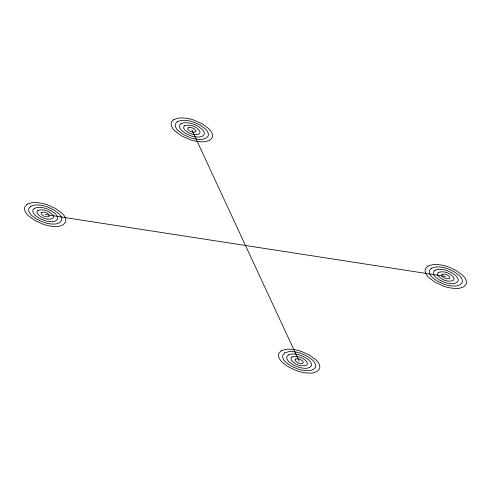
<?xml version="1.0" encoding="UTF-8"?>
<svg xmlns="http://www.w3.org/2000/svg" width="491" height="491" viewBox="0 0 491 491"><rect width="100%" height="100%" fill="white"/><g stroke="black" fill="none" stroke-linecap="round" stroke-linejoin="round"><path stroke-width="0.74" d="M45.209 214.506L445.791 276.476M191.834 129.851L299.166 361.124M27.25 204.139L24.796 206.901A18.529 10.698 0 0 0 25.182 211.406A29.018 16.755 0 0 0 28.484 215.837L34.843 220.49L42.901 224.16A29.018 16.755 0 0 0 50.579 226.069A19.677 11.361 0 0 0 58.865 226.302L63.167 224.872L65.622 222.11A18.529 10.698 0 0 0 65.242 217.605A29.018 16.755 0 0 0 61.94 213.174L55.575 208.515L47.517 204.845A29.018 16.755 0 0 0 39.845 202.943A18.529 10.698 0 0 0 32.038 202.715L27.25 204.139M30.841 206.208L28.877 208.423A14.822 8.556 0 0 0 29.184 212.026A23.218 13.404 0 0 0 31.829 215.567L36.917 219.293L43.361 222.233A23.218 13.404 0 0 0 49.505 223.755A15.743 9.09 0 0 0 56.134 223.945L59.577 222.797L61.541 220.588A14.822 8.556 0 0 0 61.234 216.985A23.218 13.404 0 0 0 58.595 213.438L53.507 209.718L47.056 206.779A23.218 13.404 0 0 0 40.919 205.25A14.822 8.556 0 0 0 34.671 205.072L30.841 206.208M34.438 208.282L32.958 209.939A11.115 6.42 0 0 0 33.192 212.646A17.412 10.053 0 0 0 35.174 215.304L38.992 218.096L43.828 220.299A17.412 10.053 0 0 0 48.431 221.441A11.802 6.813 0 0 0 53.402 221.582L55.986 220.723L57.459 219.066A11.115 6.42 0 0 0 57.226 216.365A17.412 10.053 0 0 0 55.25 213.708L51.432 210.915L46.596 208.712A17.412 10.053 0 0 0 41.993 207.564A11.115 6.42 0 0 0 37.31 207.435L34.438 208.282M38.028 210.357L37.046 211.461L37.199 213.266C40.428 217.808 47.026 220.349 52.396 218.648L53.378 217.544L53.224 215.745C49.99 211.191 43.417 208.681 38.028 210.357M41.618 212.431L41.127 212.984L41.207 213.886C42.815 216.157 46.117 217.427 48.799 216.58L49.29 216.028L49.217 215.126C47.596 212.849 44.313 211.59 41.618 212.431M173.875 119.485L171.42 122.247A18.529 10.698 0 0 0 171.801 126.752A29.018 16.755 0 0 0 175.103 131.183L181.467 135.835L189.526 139.512A29.018 16.755 0 0 0 197.198 141.414A19.677 11.361 0 0 0 205.484 141.654L209.792 140.217L212.247 137.455A18.529 10.698 0 0 0 211.86 132.951A29.018 16.755 0 0 0 208.558 128.519L202.2 123.867L194.141 120.197A29.018 16.755 0 0 0 186.463 118.288A18.529 10.698 0 0 0 178.663 118.067L173.875 119.485M177.466 121.559L175.502 123.769A14.822 8.556 0 0 0 175.809 127.372A23.218 13.404 0 0 0 178.448 130.919L183.536 134.638L189.986 137.578A23.218 13.404 0 0 0 196.124 139.1A15.743 9.09 0 0 0 202.752 139.291L206.195 138.149L208.166 135.933A14.822 8.556 0 0 0 207.859 132.331A23.218 13.404 0 0 0 205.213 128.789L200.125 125.064L193.681 122.124A23.218 13.404 0 0 0 187.537 120.602A14.822 8.556 0 0 0 181.296 120.424L177.466 121.559M181.056 123.634L179.583 125.291A11.115 6.42 0 0 0 179.816 127.991A17.412 10.053 0 0 0 181.793 130.649L185.61 133.442L190.447 135.645A17.412 10.053 0 0 0 195.05 136.793A11.802 6.813 0 0 0 200.027 136.934L202.605 136.075L204.084 134.417A11.115 6.42 0 0 0 203.851 131.711A17.412 10.053 0 0 0 201.869 129.053L198.051 126.261L193.215 124.057A17.412 10.053 0 0 0 188.612 122.916A11.115 6.42 0 0 0 183.929 122.781L181.056 123.634M184.647 125.708L183.665 126.813L183.818 128.611C187.046 133.159 193.65 135.694 199.015 134L199.997 132.895L199.843 131.091C196.609 126.537 190.042 124.027 184.647 125.708M188.243 127.777L187.752 128.329L187.826 129.231C189.44 131.502 192.742 132.773 195.424 131.926L195.915 131.373L195.835 130.471C194.221 128.194 190.938 126.942 188.243 127.777M281.208 350.758L278.753 353.52A18.529 10.698 0 0 0 279.14 358.025A29.018 16.755 0 0 0 282.442 362.456L288.8 367.108L296.859 370.785A29.018 16.755 0 0 0 304.537 372.687A19.677 11.361 0 0 0 312.822 372.927L317.125 371.491L319.58 368.729A18.529 10.698 0 0 0 319.199 364.224A29.018 16.755 0 0 0 315.897 359.793L309.533 355.14L301.474 351.47A29.018 16.755 0 0 0 293.802 349.561A18.529 10.698 0 0 0 285.995 349.34L281.208 350.758M284.805 352.833L282.834 355.042A14.822 8.556 0 0 0 283.141 358.645A23.218 13.404 0 0 0 285.787 362.192L290.875 365.912L297.319 368.851A23.218 13.404 0 0 0 303.463 370.374A15.743 9.09 0 0 0 310.091 370.564L313.534 369.422L315.498 367.207A14.822 8.556 0 0 0 315.191 363.604A23.218 13.404 0 0 0 312.552 360.063L307.464 356.337L301.014 353.397A23.218 13.404 0 0 0 294.876 351.875A14.822 8.556 0 0 0 288.628 351.697L284.805 352.833M288.395 354.907L286.916 356.564A11.115 6.42 0 0 0 287.149 359.265A17.412 10.053 0 0 0 289.131 361.922L292.949 364.715L297.785 366.918A17.412 10.053 0 0 0 302.388 368.066A11.802 6.813 0 0 0 307.36 368.207L309.944 367.348L311.417 365.685A11.115 6.42 0 0 0 311.184 362.984A17.412 10.053 0 0 0 309.207 360.326L305.39 357.534L300.553 355.331A17.412 10.053 0 0 0 295.95 354.189A11.115 6.42 0 0 0 291.267 354.054L288.395 354.907M291.985 356.975L291.003 358.086L291.157 359.885C294.385 364.432 300.983 366.967 306.353 365.273L307.335 364.169L307.182 362.364C303.947 357.81 297.374 355.3 291.985 356.975M295.576 359.05L295.085 359.602L295.165 360.504C296.773 362.775 300.075 364.046 302.757 363.199L303.248 362.646L303.174 361.744C301.554 359.467 298.27 358.215 295.576 359.05M427.833 266.104L425.378 268.872A18.529 10.698 0 0 0 425.758 273.377A29.018 16.755 0 0 0 429.06 277.808L435.425 282.46L443.483 286.13A29.018 16.755 0 0 0 451.155 288.039A19.677 11.361 0 0 0 459.441 288.272L463.75 286.842L466.205 284.08A18.529 10.698 0 0 0 465.818 279.569A29.018 16.755 0 0 0 462.516 275.144L456.157 270.486L448.099 266.816A29.018 16.755 0 0 0 440.421 264.907A18.529 10.698 0 0 0 432.62 264.686L427.833 266.104M431.423 268.178L429.459 270.388A14.822 8.556 0 0 0 429.766 273.996A23.218 13.404 0 0 0 432.405 277.538L437.493 281.263L443.944 284.197A23.218 13.404 0 0 0 450.081 285.725A15.743 9.09 0 0 0 456.71 285.915L460.159 284.768L462.123 282.558A14.822 8.556 0 0 0 461.816 278.949A23.218 13.404 0 0 0 459.171 275.408L454.083 271.683L447.639 268.749A23.218 13.404 0 0 0 441.495 267.221A14.822 8.556 0 0 0 435.253 267.043L431.423 268.178M435.014 270.253L433.541 271.91A11.115 6.42 0 0 0 433.774 274.616A17.412 10.053 0 0 0 435.75 277.274L439.568 280.066L444.404 282.27A17.412 10.053 0 0 0 449.007 283.411A11.802 6.813 0 0 0 453.985 283.553L456.562 282.693L458.042 281.036A11.115 6.42 0 0 0 457.808 278.329A17.412 10.053 0 0 0 455.826 275.672L452.008 272.879L447.172 270.676A17.412 10.053 0 0 0 442.569 269.534A11.115 6.42 0 0 0 437.886 269.399L435.014 270.253M438.604 272.327L437.622 273.432L437.776 275.236C441.004 279.778 447.608 282.319 452.972 280.619L453.954 279.514L453.801 277.716C450.566 273.156 443.999 270.651 438.604 272.327M442.201 274.401L441.71 274.954L441.783 275.856C443.398 278.127 446.7 279.397 449.382 278.544L449.873 277.992L449.793 277.096C448.179 274.813 444.895 273.561 442.201 274.401"/></g></svg>
